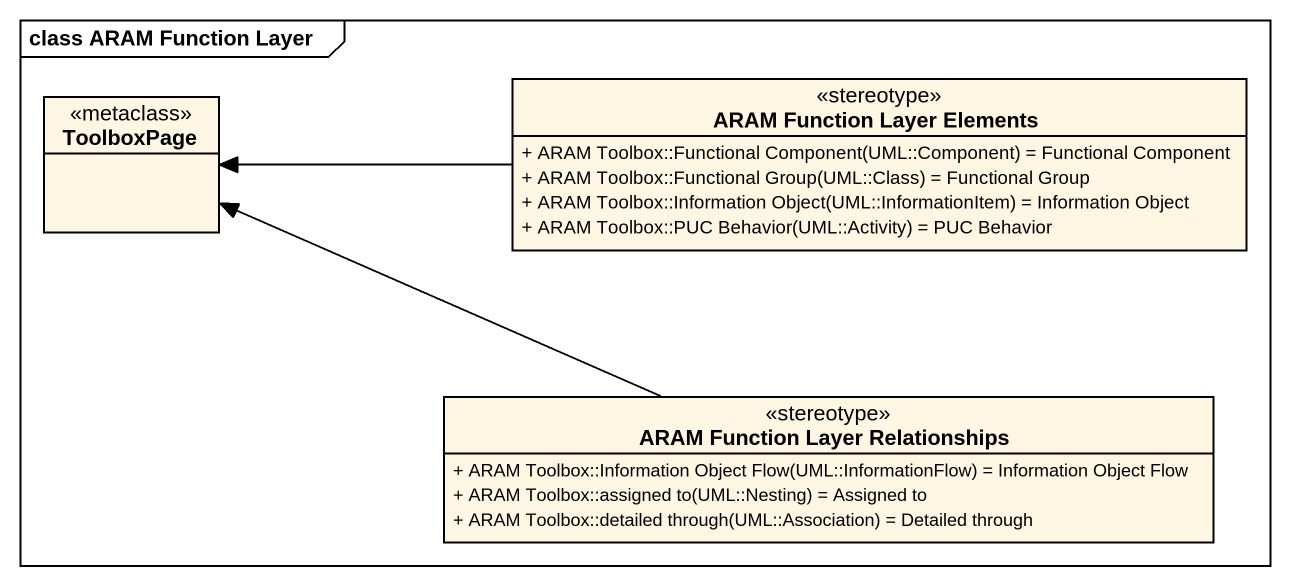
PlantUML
@startuml
mainframe class ARAM Function Layer
hide circle
hide empty members
skinparam classAttributeIconSize 0
class ToolboxPage <<metaclass>>
class "ARAM Function Layer Elements" as ARAM_Function_Layer_Elements <<stereotype>> {
  {field} + ARAM Toolbox::Functional Component(UML::Component) = Functional Component
  {field} + ARAM Toolbox::Functional Group(UML::Class) = Functional Group
  {field} + ARAM Toolbox::Information Object(UML::InformationItem) = Information Object
  {field} + ARAM Toolbox::PUC Behavior(UML::Activity) = PUC Behavior
}
class "ARAM Function Layer Relationships" as ARAM_Function_Layer <<stereotype>> {
  {field} + ARAM Toolbox::Information Object Flow(UML::InformationFlow) = Information Object Flow
  {field} + ARAM Toolbox::assigned to(UML::Nesting) = Assigned to
  {field} + ARAM Toolbox::detailed through(UML::Association) = Detailed through
}
ARAM_Function_Layer_Elements -left-> ToolboxPage
ARAM_Function_Layer -left-> ToolboxPage
@enduml
